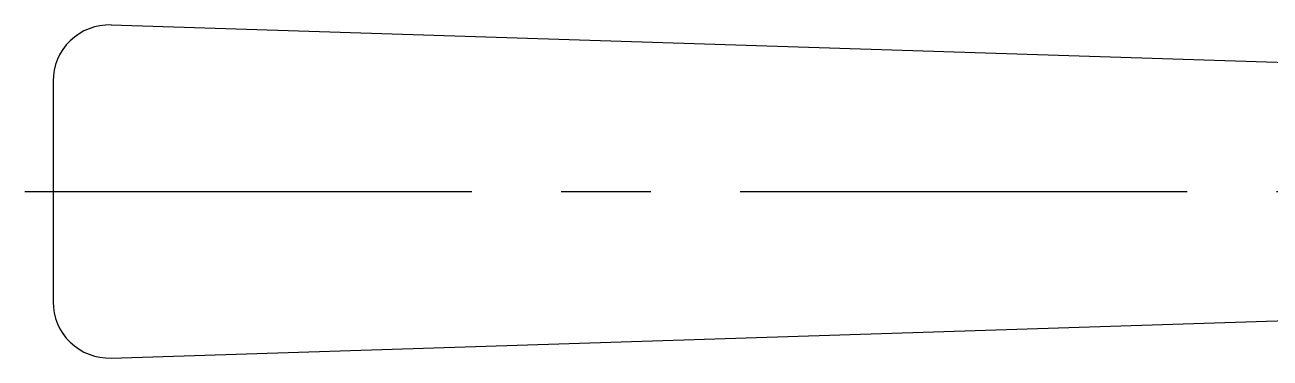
# Model space of a CAD drawing. Extents: x -139 to 76, y -217 to 47.
# Drawn here: x -129 to -40.6, y -29.8 to -6.2 of the extents above; entities that cross this region are included whole.
import ezdxf

# ---------------------------------------------------------------- set-up
doc = ezdxf.new("R2010")
doc.units = 0
doc.linetypes.add('CENTER', pattern=[50.8, 31.75, -6.35, 6.35, -6.35])
doc.layers.get('0').update_dxf_attribs({"linetype": 'CONTINUOUS'})
doc.layers.add('CENTER', color=1, linetype='CONTINUOUS')

msp = doc.modelspace()

# ---------------------------------------------------------------- linework, layer by layer
at = {"color": 7, "linetype": 'CONTINUOUS'}
for p, q in [((-122.872, -6.181), (-28.423, -9.201)), ((-127, -10.179), (-127, -25.821)), ((-122.872, -29.819), (-28.423, -26.799))]:
    msp.add_line(p, q, dxfattribs=at)
for centre, start, end in [((-123, -10.179), 88.16886, 180), ((-123, -25.821), 180, 271.83114)]:
    msp.add_arc(centre, 4, start, end, dxfattribs=at)
at = {"layer": 'CENTER', "color": 1, "linetype": 'CENTER'}
msp.add_line((-129, -18), (-26.423, -18), dxfattribs=at)

doc.saveas('drawing.dxf')
